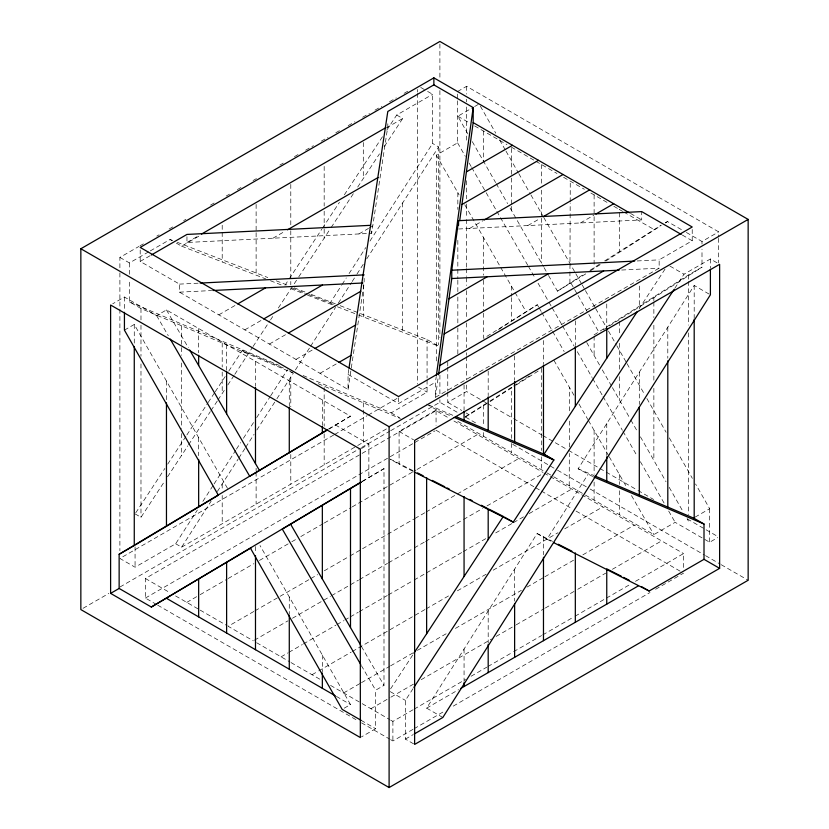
<?xml version="1.0" encoding="UTF-8"?>
<svg xmlns="http://www.w3.org/2000/svg" width="829" height="829" viewBox="0 0 829 829"><rect width="100%" height="100%" fill="white"/><g stroke="black" fill="none" stroke-linecap="round" stroke-linejoin="round"><path stroke-width="0.62" stroke-dasharray="4.14 3.11" d="M569.212 485.732L569.326 453.432M569.347 446.976L569.44 418.552M569.471 410.801L569.554 387.547M569.906 283.166L570.186 203.095M570.197 201.81L570.259 181.147M692.215 229.509L692.215 240.762L659.148 259.86L659.148 268.161L435.453 397.309L435.453 382.262L436.158 377.154M435.453 397.309L438.417 375.703M140.194 249.954L140.194 261.425L179.499 284.119L179.499 292.16L348.045 389.464L348.045 374.418L348.812 369.309M348.045 389.464L364.149 282.917L364.149 278.326M186.96 236.731L186.96 242.472L371.651 233.312L387.806 126.516L387.806 121.5M442.831 717.489L426.634 708.132L537.14 533.555L552.57 541.378M592.683 476.499L578.134 468.799L694.194 285.456L709.313 294.191M537.14 533.555L546.953 539.223L587.948 474.468M333.6 435.07L119.894 558.456L135.065 567.212L175.675 543.762L197.323 510.053M202.908 501.348L213.385 485.027M214.089 483.949L235.737 450.23M236.441 449.142L240.628 442.613M243.425 438.261L253.902 421.951M256.689 417.598L269.964 396.936M270.658 395.847L287.425 369.734M308.823 294.544L330.263 302.886L341.403 285.528M342.097 284.451L346.273 277.943M349.061 273.601L365.776 247.581M369.952 241.073L432.624 143.469L432.624 94.309L427.225 91.2M175.675 543.762L181.592 547.181L211.188 501.089M217.385 491.442L238.13 459.142M238.814 458.064L245.042 448.365M245.736 447.287L254.047 434.355M256.814 430.033L276.233 399.796M276.927 398.718L293.342 373.154L140.982 308.533L129.438 301.87L129.438 279.259M295.414 369.921L309.942 347.289M310.637 346.211L335.548 307.414M338.325 303.093L351.506 282.565M352.201 281.487L356.366 275.01M357.061 273.922L363.299 264.202M366.76 258.824L438.603 146.93L432.624 143.469M390.604 688.858L413.205 654.288M665.024 269.114L639.304 308.45L639.304 285.197M413.598 743.841L405.402 739.105L405.402 700.381L413.174 688.474M674.816 288.285L684.008 274.223L710.401 258.99L717.572 263.135M135.769 512.799L164.867 468.458M167.707 464.136L186.162 436.013M186.877 434.935L207.457 403.568M208.162 402.49L214.556 392.749M215.26 391.671L225.198 376.532M228.752 371.123L242.234 350.574L286.233 369.237M285 285.269L288.533 279.881M289.238 278.803L321.756 229.25M322.471 228.172L339.434 202.317M344.387 194.774L382.563 136.598M386.801 130.132L396.697 115.044L432.624 94.309M135.065 513.887L140.982 517.296L164.784 481.017M167.582 476.758L187.893 445.805M188.597 444.738L210.297 411.661M211.001 410.593L217.302 400.998M218.006 399.93L225.011 389.247M227.82 384.977L234.13 375.361M234.825 374.293L252.368 347.569M253.063 346.501L269.912 320.823M270.617 319.756L272.72 316.543M278.347 307.984L298.046 277.964M298.751 276.886L330.46 228.566M331.154 227.498L353.517 193.426M357.713 187.043L379.475 153.873M384.397 146.37L402.687 118.506L396.697 115.044M538.612 306.979L537.337 304.751L483.628 338.408L483.628 312.585M548.529 275.466L557.461 291.145L584.642 273.736M589.906 270.368L599.367 264.306M604.621 260.938L661.19 225.177M498.488 329.621L537.337 304.751M557.461 291.145L586.238 273.57M590.569 270.793L600.31 264.555M605.73 261.083L660.972 225.716M665.304 222.939L667.469 221.55L681.946 229.913M465.359 416.645L488.965 401.65M490.032 400.977L511.389 387.412L511.389 438.344M513.534 386.045L530.757 375.112M594.113 334.885L688.391 275.01L701.997 267.156L701.997 249.187M465.121 417.215L488.955 402.324M490.043 401.63L515.172 385.672M516.27 384.977L540.301 369.713M603.429 329.745L701.997 267.156M328.719 428.914L350.501 416.199L166.463 309.942L156.629 315.621L124.433 297.031L112.734 303.787M328.844 429.153L350.501 416.199M362.2 481.338L383.993 468.634L383.993 685.376L375.641 690.205L375.641 728.712L361.434 736.919M362.387 481.514L383.993 468.634M119.894 267.757L119.894 257.425L138.909 246.441M140.028 245.798L143.386 243.861M156.816 236.11L159.054 234.814M169.126 229.001L173.603 226.421M183.665 220.607L185.903 219.312M210.525 205.105L215.001 202.514M226.182 196.058L229.54 194.121M237.374 189.592L241.85 187.012M253.042 180.556L256.399 178.618M279.891 165.044L283.249 163.106M294.44 156.65L298.917 154.07M305.632 150.194L313.466 145.666M321.289 141.148L328.004 137.272M335.838 132.744L340.315 130.163M348.149 125.645L354.864 121.77M362.698 117.241L369.402 113.366M374.998 110.143L381.713 106.267M389.547 101.739L396.262 97.863M404.096 93.345L408.573 90.755M119.894 257.425L129.438 262.938L149.199 251.529M150.298 250.897L170.049 239.488L172.463 240.431M140.194 261.425L150.215 255.643M186.96 242.472L199.229 235.384M176.349 243.125L181.592 246.151L200.255 235.374M386.273 127.977L402.687 118.506M457.587 91.522L466.592 86.32L718.67 231.861L718.67 237.032M467.898 133.904L457.836 116.236L473.504 107.179M474.634 106.537L479.11 103.946M272.948 238.203L285.249 231.104M124.433 330.129L134.267 324.46L228.11 489.411M436.303 360.947L436.303 155.147L457.587 142.857L457.587 100.506M218.804 314.854L236.617 304.564M358.936 233.944L368.511 228.41M369.579 227.799L372.77 225.954M244.814 329.869L262.565 319.611M269.373 344.045L287.217 333.735M469.587 228.452L482.934 220.742M295.994 359.413L313.704 349.185M527.835 225.561L539.98 218.555M320.025 373.299L336.719 363.662M580.424 222.96L593.74 215.271M665.376 222.763L667.469 221.55M334.719 434.427L367.164 415.692M368.283 415.049L398.5 397.609M348.045 374.418L398.542 403.578L435.453 382.262M303.113 375.537L391.143 412.873L427.07 392.138L427.07 379.299M686.402 232.483L701.997 241.488L718.67 231.861M181.592 547.181L356.594 446.147M357.713 445.505L387.371 428.375M83.087 608.289L108.806 593.44M119.998 586.984L360.48 448.137M361.599 447.484L389.568 431.339M390.687 430.697L439.898 402.283L457.836 412.635M361.403 448.572L368.864 444.271L368.864 477.369M447.764 392.314L447.764 402.386L466.592 391.516L481.162 399.92M412.925 471.297L399.091 464.281L399.091 431.432L436.531 409.816L451.867 416.376M156.588 604.528L145.386 598.061L145.386 578.497L436.064 410.676L449.484 418.427M145.386 598.061L413.702 443.152M414.821 442.51L434.945 430.893M186.774 602.393L199.074 595.295M200.193 594.652L227.022 579.16M228.141 578.518L253.85 563.668M259.446 560.445L290.751 542.363M291.86 541.72L296.336 539.14M300.813 536.56L323.165 523.648M324.284 523.006L351.123 507.514M352.232 506.871L415.961 470.074M417.08 469.432L477.452 434.572M253.881 611.45L228.162 626.289L253.332 640.827M255 610.797L309.777 579.17M310.896 578.528L317.6 574.652M324.315 570.787L348.905 556.58M350.025 555.938L413.754 519.141M414.873 518.498L424.935 512.695M426.044 512.042L456.23 494.612M457.349 493.97L518.84 458.468M254.451 640.175L287.995 620.817M292.461 618.237L330.481 596.289M331.59 595.636L349.486 585.315M350.594 584.673L358.429 580.155M359.548 579.502L387.495 563.368M388.614 562.725L413.205 548.518M414.324 547.876L424.386 542.073M425.505 541.42L462.395 520.125M463.515 519.472L482.519 508.509M486.996 505.918L541.772 474.292M281.072 656.837L287.777 652.962M288.896 652.319L302.316 644.568M303.435 643.926L335.849 625.211M336.968 624.569L343.683 620.693M344.791 620.04L349.268 617.46M350.387 616.817L358.211 612.299M359.33 611.657L387.278 595.523M388.397 594.87L412.997 580.673M414.106 580.031L462.188 552.269M463.297 551.627L486.778 538.073M495.721 532.912L512.498 523.223M513.607 522.581L523.669 516.768M529.265 513.545L571.751 489.017M312.056 674.723L317.652 671.5M318.771 670.858L351.185 652.133M352.304 651.49L424.976 609.533M426.096 608.89L449.567 595.336M457.401 590.818L486.468 574.031M493.172 570.165L558.01 532.726M564.725 528.85L602.735 506.902M343.631 692.951L360.397 683.272M361.517 682.63L389.464 666.485M390.583 665.842L412.946 652.931M417.412 650.351L446.479 633.574M455.422 628.403L521.389 590.321M526.975 587.098L543.751 577.419M544.86 576.766L576.165 558.694M582.88 554.829L634.299 525.13M344.232 708.173L350.501 704.557L260.026 545.523M585.45 495.11L653.863 534.601L675.138 522.322L709.665 542.249L717.676 537.627M695.106 517.12L709.665 508.716L695.572 483.981M370.915 708.712L389.92 697.738M391.039 697.096L413.402 684.184M421.225 679.666L491.659 639.004M496.136 636.413L515.141 625.449M516.26 624.797L544.207 608.662M545.327 608.02L576.621 589.947M577.74 589.295L605.698 573.16M612.403 569.285L661.594 540.891M390.697 720.132L392.894 721.396L413.018 709.779M414.127 709.127L465.556 679.438M471.152 676.215L486.799 667.179M487.918 666.526L512.519 652.33M513.628 651.687L541.586 635.553M542.705 634.9L574 616.828M575.119 616.185L605.305 598.756M606.424 598.113L631.024 583.917M635.491 581.326L683.562 553.575L683.562 569.471M426.634 708.132L458.561 689.697M390.646 739.665L392.894 740.96L413.018 729.344M414.127 728.701L444.313 711.272M453.266 706.111L650.029 592.507M655.615 589.274L683.562 573.14M405.402 739.105L413.101 734.66M458.561 229.001L641.719 219.913L641.719 211.602M637.252 260.948L659.148 259.86M179.499 284.119L198.867 283.145M179.499 292.16L211.613 290.554M621.719 270.036L659.148 268.161M177.292 242.306L267.788 277.528M276.233 280.813L287.093 285.041M294.336 287.86L305.196 292.088M311.227 294.43L335.362 303.828M340.191 305.704L427.07 339.517L438.603 346.18L358.594 315.041M292.14 288.046L307.632 294.077M181.592 246.151L265.684 278.876M270.472 280.741L281.228 284.927M290.792 288.647L306.461 294.751M307.652 295.217L335.051 305.87M337.424 306.792L357.423 314.574M129.438 301.87L279.321 365.444M318.243 383.713L400.366 418.552M428.966 405.101L453.536 415.598M578.134 468.799L594.165 475.649M413.018 470.644L390.324 459.142L399.091 464.281M546.953 539.223L552.694 542.135M682.34 235.063L692.215 240.762M420.759 87.459L426.147 90.579M630.517 213.447L641.719 219.913M457.836 116.236L469.048 122.713M474.654 125.946L506.944 144.588M511.389 147.147L534.819 160.681M535.938 161.323L556.995 173.479M563.627 177.313L584.352 189.281M590.859 193.033L609.47 203.779M613.854 206.307L618.237 208.846M622.683 211.405L619.336 209.478L619.336 251.519M623.791 212.048L653.863 229.405M669.967 266.109L684.008 274.223M330.263 302.886L333.248 304.606M482.281 400.573L486.758 403.153M487.877 403.806L512.529 418.034M513.648 418.676L541.658 434.852M542.777 435.494L567.43 449.732M568.549 450.375L598.797 467.836M599.916 468.489L636.89 489.835M638.009 490.478L653.687 499.535M687.303 518.933L718.67 537.047M170.049 239.488L172.152 240.7M447.764 402.386L461.753 410.459M466.064 412.946L469.287 414.811M418.583 387.236L427.07 392.138M465.68 417.163L475.773 422.997M512.757 444.344L556.477 469.587M557.596 470.24L588.984 488.354M590.103 489.006L704.443 555.015M705.562 555.658L720.132 564.072M721.251 564.725L748.152 580.248M457.836 421.422L545.948 472.302M547.057 472.934L552.591 476.136M553.699 476.779L584.372 494.478M426.634 404.106L436.531 409.816M453.96 421.008L542.912 472.375M544.011 473.007L683.562 553.575M436.064 430.241L534.612 487.141M535.731 487.794L540.218 490.374M541.337 491.027L571.575 508.478M576.051 511.068L680.205 571.202M391.143 412.873L399.537 417.723M399.091 431.432L413.516 439.764M289.394 370.874L292.357 372.584M242.234 350.574L248.151 353.993M335.372 424.935L368.864 444.271M390.272 691.645L405.402 700.381M145.386 578.497L169.997 592.704M175.593 595.937L199.084 609.502M200.193 610.144L227.042 625.646M256.658 642.744L289.922 661.946M291.031 662.589L320.771 679.759M330.564 685.407L361.092 703.033M362.18 703.666L389.599 719.489M336.419 696.422L350.501 704.557M361.123 720.339L375.641 728.712M157.707 605.18L355.931 719.624M361.527 722.857L389.526 739.022M166.463 309.942L188.359 347.734M361.444 646.475L383.993 685.376M361.382 665.594L375.641 690.205M156.629 315.621L168.266 335.704M457.587 142.857L465.307 156.329M469.173 163.064L471.1 166.432M471.742 167.562L496.198 210.224M496.851 211.343L527.741 265.228M528.384 266.347L535.461 278.699M538.042 283.197L548.342 301.155M548.985 302.274L551.554 306.771M552.197 307.891L561.855 324.73M562.497 325.849L574.082 346.066M577.305 351.672L592.103 377.496M592.756 378.615L602.403 395.454M603.046 396.583L622.361 430.261M623.004 431.381L637.159 456.085M640.382 461.691L664.195 503.234M668.702 511.089L675.138 522.322M539.244 308.087L541.161 311.435M541.803 312.543L552.021 330.367M552.653 331.476L564.155 351.527M436.303 155.147L459.09 194.877M464.758 204.753L500.032 266.285M500.664 267.394L525.876 311.362M553.969 360.377L573.958 395.236M578.994 404.024L587.813 419.401M588.445 420.5L608.621 455.681M609.253 456.789L627.014 487.763M631.491 495.576L653.863 534.601M480.385 106.195L495.763 133.179M499.597 139.925L505.369 150.049M506.001 151.168L518.177 172.536M518.819 173.655L530.342 193.903M530.985 195.022L543.15 216.39M543.793 217.509L575.171 272.606M575.813 273.725L581.575 283.85M582.217 284.969L584.777 289.466M585.419 290.596L595.025 307.455M595.668 308.585L607.833 329.942M608.476 331.072L616.165 344.563M616.797 345.683L626.403 362.553M627.045 363.672L644.34 394.034M646.9 398.531L666.112 432.261M669.314 437.888L692.37 478.364M571.067 283.28L577.44 294.471M578.072 295.59L599.098 332.502M472.302 141.645L495.618 182.567M496.25 183.675L507.597 203.613M510.125 208.038L543.43 266.513M544.062 267.632L547.896 274.347M586.725 342.522L599.792 365.454M602.31 369.879L611.771 386.49M612.403 387.599L630.206 418.863M630.848 419.982L637.242 431.204M640.434 436.821L666.008 481.722M669.21 487.328L683.272 512.021M687.106 518.757L688.391 521.006M718.67 238.327L718.67 262.897M710.401 258.99L710.401 267.943M709.665 508.716L709.665 542.249M701.997 241.488L701.997 244.047M694.194 285.456L694.194 317.808M688.391 275.01L688.391 280.14M688.391 281.425L688.391 325.155M688.391 332.885L688.391 514.56M667.801 327.144L667.801 358.211M653.863 296.937L653.863 300.792M653.863 302.088L653.863 317.528M653.863 325.248L653.863 381.879M653.863 388.314L653.863 460.396M639.304 372.159L639.304 404.469M619.336 321.424L619.336 335.558M619.336 343.268L619.336 371.527M619.336 376.656L619.336 399.785M619.336 474.385L619.336 484.457M619.336 490.747L619.336 514.674M606.755 303.984L606.755 327.237M606.755 423.578L606.755 455.494M594.113 194.908L594.113 267.674M594.113 336.17L594.113 355.486M594.113 430.386L594.113 474.281M594.113 482.032L594.113 500.105M575.326 320.844L575.326 345.455M543.472 340.522L543.472 363.734M543.472 536.767L543.472 554.725M541.513 164.546L541.513 185.033M541.513 190.162L541.513 217.053M541.513 218.328L541.513 263.145M541.513 368.283L541.513 450.479M541.513 456.893L541.513 469.742M514.622 355.869L514.622 380.2M514.622 569.14L514.622 601.087M511.389 148.443L511.389 176.774M511.389 178.059L511.389 205.105M511.389 206.39L511.389 210.255M511.389 286.088L511.389 296.326M511.389 297.611L511.389 320.636M511.389 443.432L511.389 452.344M488.188 371.143L488.188 395.62M488.188 610.89L488.188 643.024M483.628 131.127L483.628 161.52M483.628 237.685L483.628 275.135M483.628 280.295L483.628 311.289M483.628 405.039L483.628 426.313M483.628 432.562L483.628 436.323M466.592 86.32L466.592 94.081M466.592 99.252L466.592 101.843M466.592 107.014L466.592 140.629M466.592 180.722L466.592 198.825M466.592 203.996L466.592 218.224M466.592 219.519L466.592 267.363M466.592 268.658L466.592 276.42M466.592 277.715L466.592 285.477M466.592 290.647L466.592 317.797M466.592 322.978L466.592 347.548M466.592 352.719L466.592 355.299M466.592 356.594L466.592 379.879M466.592 385.05L466.592 391.516M464.064 384.998L464.064 410.065M464.064 648.993L464.064 681.345M457.836 192.68L457.836 209.426M457.836 240.327L457.836 278.958M457.836 280.243L457.836 291.839M457.836 296.989L457.836 326.605M457.836 327.89L457.836 354.936M457.587 94.091L457.587 99.221M447.764 362.097L447.764 365.879M447.764 367.133L447.764 391.05M439.898 44.041L439.898 78.952M439.898 90.599L439.898 337.621M439.898 375.122L439.898 394.521M439.898 399.692L439.898 402.283M438.603 146.93L438.603 344.885M436.064 410.676L436.064 425.35M427.07 339.517L427.07 378.014M417.515 89.47L417.515 92.05M417.515 93.345L417.515 384.034M402.687 202.867L402.687 332.191M398.542 397.723L398.542 403.578M392.894 721.396L392.894 740.96M371.651 231.011L371.651 233.312M363.299 142.526L363.299 178.525M363.299 284.751L363.299 316.865M363.299 402.832L363.299 442.271M324.17 166.401L324.17 206.12M324.17 211.24L324.17 227.902M324.17 229.177L324.17 238.151M324.17 387.526L324.17 426.189M324.17 433.93L324.17 464.862M322.346 399.941L322.346 425.401M322.346 655.055L322.346 671.677M290.792 184.39L290.792 225.581M290.792 230.731L290.792 284.793M290.792 377.122L290.792 406.77M290.792 454.479L290.792 484.136M289.28 380.853L289.28 406.552M289.28 596.953L289.28 613.729M256.12 204.411L256.12 231.426M256.12 232.711L256.12 275.155M256.12 468.271L256.12 470.841M256.12 472.115L256.12 504.156M255.487 361.34L255.487 385.941M255.487 546.529L255.487 551.679M226.618 344.677L226.618 370.273M222.203 225.239L222.203 261.954M222.203 342.988L222.203 366.988M222.203 372.045L222.203 393.526M222.203 483.929L222.203 490.353M222.203 495.493L222.203 523.731M198.659 328.533L198.659 352.76M198.659 437.65L198.659 455.639M181.592 325.756L181.592 346.294M181.592 347.579L181.592 355.278M181.592 362.988L181.592 428.458M181.592 433.588L181.592 455.411M166.463 381.05L166.463 400.334M140.982 308.533L140.982 320.129M140.982 325.279L140.982 356.211M140.982 363.941L140.982 517.296M135.065 546.902L135.065 567.212M134.267 324.46L134.267 343.848M129.438 262.938L129.438 274.244M124.433 297.031L124.433 311.041M119.894 272.928L119.894 550.705"/><path stroke-width="1.24" d="M436.334 375.879L473.172 107.563L433.868 84.869L387.806 111.469L349.009 368.035M438.593 374.428L451.764 278.534L451.764 270.233L458.561 220.69L641.719 211.602L681.241 234.42M459.743 220.431L473.172 122.609L473.172 107.563M413.92 653.2L503.338 516.426L489.265 509.296M455.877 416.593L544 454.23L637.18 311.704M414.075 471.877L513.234 522.135L553.896 459.94L544 454.23M413.878 687.396L674.112 289.362M251.052 547.886L151.334 607.035L119.138 588.455L119.138 554.28L327.61 429.577M135.376 544.881L218.286 495.276M170.204 339.051L249.716 476.281L326.678 430.448M151.334 607.035L361.092 482.001M360.729 664.475L282.295 529.099L361.299 482.157M80.848 248.752L439.898 41.45L748.152 219.416L748.152 580.248L389.102 787.55L80.848 609.584L80.848 248.752L389.102 426.717L748.152 219.416M433.868 77.853L140.194 247.405L398.542 396.552L692.215 227.001L433.868 77.853L433.868 84.869M151.334 255L186.96 234.431L370.366 225.333M201.457 234.099L385.568 127.801M287.487 229.82L378.045 177.53M237.726 303.922L265.56 287.85M466.406 171.893L512.477 145.303M263.684 318.968L322.512 285M461.929 204.514L538.487 160.318M288.337 333.092L360.864 291.228M484.043 220.099L563.046 174.494M314.813 348.543L355.786 324.895M543.285 216.638L589.668 189.862M338.937 362.377L351.175 355.309M448.976 298.854L487.224 276.762M595.958 213.986L613.709 203.747M444.147 333.983L548.56 273.694M439.816 365.527L603.647 270.938M119.138 554.28L134.267 545.544L134.267 346.439M110.609 593.377L360.335 737.551L360.335 449.194L110.609 305.01L110.609 593.377L119.138 588.455M460.769 688.422L638.226 585.968M553.845 542.715L649.128 591.015L704.008 559.326L719.624 568.342L719.624 264.316L414.624 440.406L414.624 744.432L719.624 568.342M414.21 734.017L442.831 717.489L710.401 294.813L710.401 269.228M451.764 270.233L634.672 261.083M200.162 283.083L364.149 274.876M212.898 290.492L362.895 282.99M451.764 278.534L619.139 270.161M595.305 476.136L694.194 518.363L704.008 524.032L704.008 559.326M454.23 417.381L553.896 459.94M593.865 476.996L704.008 524.032M417.557 472.944L423.225 475.815M432.303 480.416L444.779 486.747M447.049 487.898L449.318 489.048M469.815 499.431L472.105 500.592M481.297 505.255L487.037 508.167M558.259 544.259L571.906 551.181M621.346 576.238L606.755 568.849L606.755 604.134M623.595 577.378L629.211 580.227M473.172 122.609L629.387 212.794M553.368 459.722L543.472 454.002L543.472 365.019M641.491 586.6L649.128 591.015M504.436 517.058L513.234 522.135M166.463 598.3L335.341 695.8M361.123 720.339L342.149 709.375L250.41 548.114M189.644 349.952L259.55 470.603M290.647 524.28L360.802 645.356M218.276 495.089L124.433 330.129L124.433 312.305M694.194 319.103L694.194 518.363M667.801 360.802L667.801 507.099M639.304 407.049L639.304 494.934M606.755 328.533L606.755 358.242M606.755 456.769L606.755 481.027M575.326 346.75L575.326 406.324M575.326 552.912L575.326 622.289M543.472 557.295L543.472 640.672M514.622 381.485L514.622 441.681M514.622 603.647L514.622 657.335M488.188 396.904L488.188 430.396M488.188 508.747L488.188 539.596M488.188 644.309L488.188 672.599M464.064 411.319L464.064 420.096M464.064 496.519L464.064 576.497M464.064 682.64L464.064 686.516M458.561 220.69L458.561 225.436M426.634 477.545L426.634 633.76M389.102 426.717L389.102 787.55M350.501 488.602L350.501 627.574M322.346 426.676L322.346 433.039M322.346 505.389L322.346 578.974M322.346 672.961L322.346 688.298M289.28 407.837L289.28 452.81M289.28 615.014L289.28 669.21M255.487 387.226L255.487 463.598M255.487 555.554L255.487 649.708M226.618 371.547L226.618 413.775M226.618 562.445L226.618 633.035M198.659 355.309L198.659 365.516M198.659 459.494L198.659 507.027M198.659 579.108L198.659 616.89M166.463 402.904L166.463 526.28"/></g></svg>
